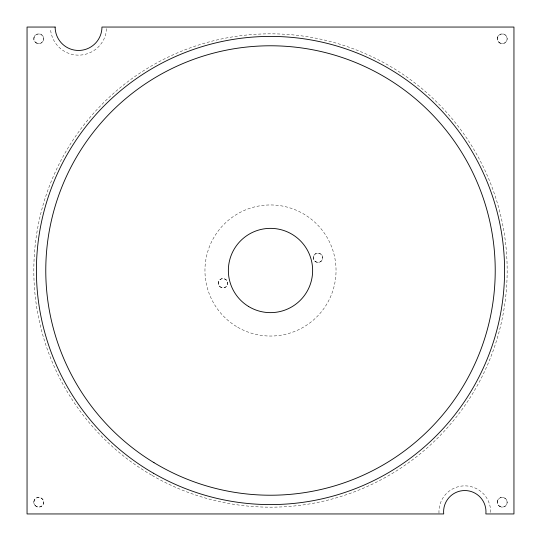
<?xml version="1.0" encoding="UTF-8"?>
<svg xmlns="http://www.w3.org/2000/svg" width="541" height="541" viewBox="0 0 541 541"><rect width="100%" height="100%" fill="white"/><g stroke="black" fill="none" stroke-linecap="round" stroke-linejoin="round"><path stroke-width="0.41" stroke-dasharray="2.71 2.03" d="M438.988 513.166A25.846 25.846 0 0 1 465.186 485.865A25.846 25.846 0 0 1 490.538 513.95M106.591 28.673A28.091 28.091 0 0 1 78.546 55.141A28.091 28.091 0 0 1 50.502 28.673M34.009 37.485C32.142 43.517 42.097 46.188 43.503 40.027C45.37 33.988 35.408 31.324 34.009 37.485M34.009 500.973C32.142 507.012 42.097 509.676 43.503 503.515C45.37 497.483 35.408 494.812 34.009 500.973M218.496 282.01C216.718 287.765 226.206 290.301 227.538 284.438C229.316 278.683 219.829 276.147 218.496 282.01M313.462 256.562C311.684 262.317 321.171 264.853 322.504 258.99C324.282 253.235 314.794 250.699 313.462 256.562M497.497 37.485C495.63 43.517 505.592 46.188 506.991 40.027C508.858 33.988 498.903 31.324 497.497 37.485M497.497 500.973C495.63 507.012 505.592 509.676 506.991 503.515C508.858 497.483 498.903 494.812 497.497 500.973M35.28 505.72A4.916 4.916 0 0 0 43.503 503.515A4.916 4.916 0 0 0 37.485 497.497A4.916 4.916 0 0 0 35.28 505.72M499.789 506.504A4.916 4.916 0 0 0 507.16 502.244A4.916 4.916 0 0 0 499.789 497.99A4.916 4.916 0 0 0 499.789 506.504M499.789 43.01A4.916 4.916 0 0 0 507.16 38.756A4.916 4.916 0 0 0 499.789 34.496A4.916 4.916 0 0 0 499.789 43.01M36.294 43.01A4.916 4.916 0 0 0 43.672 38.756A4.916 4.916 0 0 0 36.294 34.496A4.916 4.916 0 0 0 36.294 43.01M152.163 475.465A236.667 236.667 0 0 0 507.167 270.5A236.667 236.667 0 0 0 152.163 65.535A236.667 236.667 0 0 0 152.163 475.465M237.729 327.264A65.542 65.542 0 0 0 336.042 270.5A65.542 65.542 0 0 0 237.729 213.736A65.542 65.542 0 0 0 237.729 327.264M315.64 261.83A4.68 4.68 0 0 0 322.666 257.78A4.68 4.68 0 0 0 315.64 253.722A4.68 4.68 0 0 0 315.64 261.83M219.707 286.534A4.68 4.68 0 0 0 227.538 284.438A4.68 4.68 0 0 0 221.803 278.703A4.68 4.68 0 0 0 219.707 286.534"/><path stroke-width="0.81" d="M55.141 27.05L27.05 27.05L27.05 513.95L443.721 513.95A21.187 21.187 0 0 1 464.793 490.538A21.187 21.187 0 0 1 485.859 513.95L513.95 513.95L513.95 27.05L101.958 27.05A23.412 23.412 0 0 1 78.546 50.462A23.412 23.412 0 0 1 55.141 27.05M153.455 473.226A234.084 234.084 0 0 0 504.584 270.5A234.084 234.084 0 0 0 153.455 67.774A234.084 234.084 0 0 0 153.455 473.226M153.975 462.656A224.725 224.725 0 0 0 495.171 275.335A224.725 224.725 0 0 0 162.347 73.515A224.725 224.725 0 0 0 153.975 462.656M248.65 306.531A42.137 42.137 0 0 0 312.624 271.406A42.137 42.137 0 0 0 250.219 233.563A42.137 42.137 0 0 0 248.65 306.531"/></g></svg>
